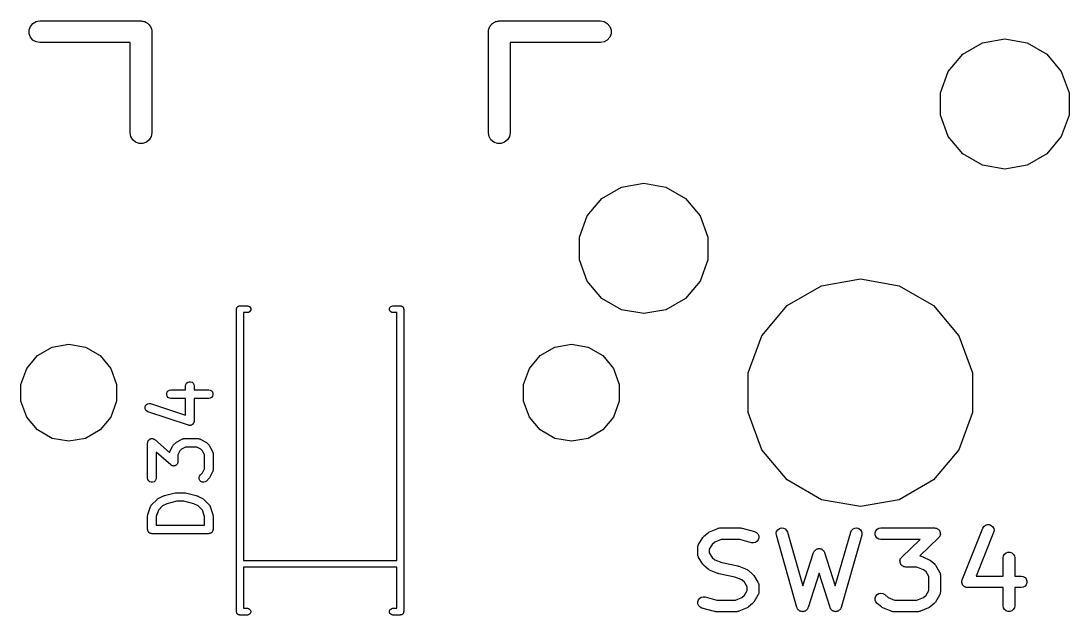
# Model space of a CAD drawing. Header units: millimetres. Extents: x 37 to 156, y -137 to -19.
# Drawn here: x 111.24 to 129.67, y -110.91 to -100.46 of the extents above; entities that cross this region are included whole.
import ezdxf

# ---------------------------------------------------------------- set-up
doc = ezdxf.new("R2010")
doc.units = ezdxf.units.MM
doc.layers.add('BLACK', color=7, linetype='Continuous')

# ---------------------------------------------------------------- blocks, each defined once
blk = doc.blocks.new('hhskb2-F.SilkS')
at = {"layer": 'BLACK'}
for p, q in [((111.384, -100.617), (111.407, -100.555)), ((111.384, -100.683), (111.384, -100.617)), ((111.407, -100.555), (111.45, -100.504)), ((111.45, -100.504), (111.507, -100.471)), ((111.507, -100.471), (111.572, -100.459)), ((111.572, -100.459), (113.35, -100.459)), ((113.35, -100.459), (113.366, -100.462)), ((113.366, -100.462), (113.383, -100.462)), ((113.383, -100.462), (113.399, -100.468)), ((113.399, -100.468), (113.415, -100.471)), ((113.415, -100.471), (113.43, -100.479)), ((113.43, -100.479), (113.445, -100.485)), ((113.445, -100.485), (113.458, -100.496)), ((113.458, -100.496), (113.472, -100.504)), ((113.472, -100.504), (113.483, -100.517)), ((113.483, -100.517), (113.496, -100.528)), ((113.496, -100.528), (113.504, -100.542)), ((113.504, -100.542), (113.515, -100.555)), ((113.515, -100.555), (113.521, -100.57)), ((113.521, -100.57), (113.529, -100.585)), ((113.529, -100.585), (113.532, -100.601)), ((113.532, -100.601), (113.538, -100.617)), ((113.538, -100.617), (113.538, -100.634)), ((119.462, -100.617), (119.468, -100.601)), ((119.462, -100.634), (119.462, -100.617)), ((119.468, -100.601), (119.471, -100.585)), ((119.471, -100.585), (119.479, -100.57)), ((119.479, -100.57), (119.485, -100.555)), ((119.485, -100.555), (119.496, -100.542)), ((119.496, -100.542), (119.504, -100.528)), ((119.504, -100.528), (119.517, -100.517)), ((119.517, -100.517), (119.528, -100.504)), ((119.528, -100.504), (119.542, -100.496)), ((119.542, -100.496), (119.555, -100.485)), ((119.555, -100.485), (119.57, -100.479)), ((119.57, -100.479), (119.585, -100.471)), ((119.585, -100.471), (119.601, -100.468)), ((119.601, -100.468), (119.617, -100.462)), ((119.617, -100.462), (119.634, -100.462)), ((119.634, -100.462), (119.65, -100.459)), ((119.65, -100.459), (121.428, -100.459)), ((121.428, -100.459), (121.493, -100.471)), ((121.493, -100.471), (121.55, -100.504)), ((121.55, -100.504), (121.593, -100.555)), ((121.593, -100.555), (121.616, -100.617)), ((121.616, -100.617), (121.616, -100.683)), ((111.407, -100.745), (111.384, -100.683)), ((111.45, -100.796), (111.407, -100.745)), ((111.507, -100.829), (111.45, -100.796)), ((113.538, -100.634), (113.54, -100.65)), ((113.54, -100.65), (113.54, -102.428)), ((119.459, -100.65), (119.462, -100.634)), ((119.459, -102.428), (119.459, -100.65)), ((121.55, -100.796), (121.493, -100.829)), ((121.593, -100.745), (121.55, -100.796)), ((121.616, -100.683), (121.593, -100.745)), ((128.148, -100.842), (128.54, -100.773)), ((128.54, -100.773), (128.932, -100.842)), ((111.572, -100.84), (111.507, -100.829)), ((113.159, -100.84), (111.572, -100.84)), ((113.159, -102.428), (113.159, -100.84)), ((121.428, -100.84), (119.84, -100.84)), ((119.84, -100.84), (119.84, -102.428)), ((121.493, -100.829), (121.428, -100.84)), ((127.802, -101.041), (128.148, -100.842)), ((128.932, -100.842), (129.278, -101.041)), ((127.546, -101.346), (127.802, -101.041)), ((129.278, -101.041), (129.534, -101.346)), ((127.41, -101.721), (127.546, -101.346)), ((129.534, -101.346), (129.67, -101.721)), ((127.41, -102.119), (127.41, -101.721)), ((129.67, -101.721), (129.67, -102.119)), ((127.546, -102.494), (127.41, -102.119)), ((129.67, -102.119), (129.534, -102.494)), ((113.171, -102.493), (113.159, -102.428)), ((113.54, -102.428), (113.529, -102.493)), ((119.471, -102.493), (119.459, -102.428)), ((119.84, -102.428), (119.829, -102.493)), ((113.204, -102.55), (113.171, -102.493)), ((113.255, -102.593), (113.204, -102.55)), ((113.317, -102.616), (113.255, -102.593)), ((113.383, -102.616), (113.317, -102.616)), ((113.445, -102.593), (113.383, -102.616)), ((113.496, -102.55), (113.445, -102.593)), ((113.529, -102.493), (113.496, -102.55)), ((119.504, -102.55), (119.471, -102.493)), ((119.555, -102.593), (119.504, -102.55)), ((119.617, -102.616), (119.555, -102.593)), ((119.683, -102.616), (119.617, -102.616)), ((119.745, -102.593), (119.683, -102.616)), ((119.796, -102.55), (119.745, -102.593)), ((119.829, -102.493), (119.796, -102.55)), ((127.802, -102.799), (127.546, -102.494)), ((129.534, -102.494), (129.278, -102.799)), ((128.148, -102.998), (127.802, -102.799)), ((129.278, -102.799), (128.932, -102.998)), ((128.54, -103.067), (128.148, -102.998)), ((128.932, -102.998), (128.54, -103.067)), ((121.452, -103.581), (121.798, -103.382)), ((121.798, -103.382), (122.19, -103.313)), ((122.19, -103.313), (122.582, -103.382)), ((122.582, -103.382), (122.928, -103.581)), ((121.196, -103.886), (121.452, -103.581)), ((122.928, -103.581), (123.184, -103.886)), ((121.06, -104.261), (121.196, -103.886)), ((123.184, -103.886), (123.32, -104.261)), ((121.06, -104.659), (121.06, -104.261)), ((123.32, -104.261), (123.32, -104.659)), ((121.196, -105.034), (121.06, -104.659)), ((123.32, -104.659), (123.184, -105.034)), ((121.452, -105.339), (121.196, -105.034)), ((123.184, -105.034), (122.928, -105.339)), ((125.315, -105.119), (126, -104.998)), ((126, -104.998), (126.685, -105.119)), ((124.713, -105.467), (125.315, -105.119)), ((126.685, -105.119), (127.287, -105.467)), ((121.798, -105.538), (121.452, -105.339)), ((122.928, -105.339), (122.582, -105.538)), ((115.03, -105.53), (115.031, -105.525)), ((115.03, -110.85), (115.03, -105.53)), ((115.031, -105.52), (115.033, -105.515)), ((115.031, -105.525), (115.031, -105.52)), ((115.033, -105.515), (115.034, -105.509)), ((115.034, -105.509), (115.036, -105.505)), ((115.036, -105.505), (115.038, -105.5)), ((115.038, -105.5), (115.041, -105.496)), ((115.041, -105.496), (115.044, -105.491)), ((115.044, -105.491), (115.048, -105.488)), ((115.048, -105.488), (115.051, -105.484)), ((115.051, -105.484), (115.056, -105.481)), ((115.056, -105.481), (115.06, -105.478)), ((115.06, -105.478), (115.065, -105.476)), ((115.065, -105.476), (115.069, -105.474)), ((115.069, -105.474), (115.075, -105.473)), ((115.075, -105.473), (115.08, -105.471)), ((115.08, -105.471), (115.085, -105.471)), ((115.085, -105.471), (115.09, -105.47)), ((115.09, -105.47), (115.22, -105.47)), ((115.22, -105.59), (115.15, -105.59)), ((115.15, -105.59), (115.15, -109.95)), ((115.22, -105.47), (115.241, -105.474)), ((115.241, -105.586), (115.22, -105.59)), ((115.241, -105.474), (115.259, -105.484)), ((115.259, -105.576), (115.241, -105.586)), ((115.259, -105.484), (115.272, -105.5)), ((115.272, -105.56), (115.259, -105.576)), ((115.272, -105.5), (115.279, -105.52)), ((115.279, -105.54), (115.272, -105.56)), ((115.279, -105.52), (115.279, -105.54)), ((117.721, -105.52), (117.728, -105.5)), ((117.721, -105.54), (117.721, -105.52)), ((117.728, -105.56), (117.721, -105.54)), ((117.728, -105.5), (117.741, -105.484)), ((117.741, -105.576), (117.728, -105.56)), ((117.741, -105.484), (117.759, -105.474)), ((117.759, -105.586), (117.741, -105.576)), ((117.759, -105.474), (117.78, -105.47)), ((117.78, -105.59), (117.759, -105.586)), ((117.78, -105.47), (117.91, -105.47)), ((117.85, -105.59), (117.78, -105.59)), ((117.85, -109.95), (117.85, -105.59)), ((117.91, -105.47), (117.915, -105.471)), ((117.915, -105.471), (117.92, -105.471)), ((117.92, -105.471), (117.925, -105.473)), ((117.925, -105.473), (117.931, -105.474)), ((117.931, -105.474), (117.935, -105.476)), ((117.935, -105.476), (117.94, -105.478)), ((117.94, -105.478), (117.944, -105.481)), ((117.944, -105.481), (117.949, -105.484)), ((117.949, -105.484), (117.952, -105.488)), ((117.952, -105.488), (117.956, -105.491)), ((117.956, -105.491), (117.959, -105.496)), ((117.959, -105.496), (117.962, -105.5)), ((117.962, -105.5), (117.964, -105.505)), ((117.964, -105.505), (117.966, -105.509)), ((117.966, -105.509), (117.967, -105.515)), ((117.967, -105.515), (117.969, -105.52)), ((117.969, -105.52), (117.969, -105.525)), ((117.969, -105.525), (117.97, -105.53)), ((117.97, -105.53), (117.97, -110.85)), ((122.19, -105.607), (121.798, -105.538)), ((122.582, -105.538), (122.19, -105.607)), ((124.267, -105.999), (124.713, -105.467)), ((127.287, -105.467), (127.733, -105.999)), ((111.788, -106.197), (112.08, -106.146)), ((112.08, -106.146), (112.372, -106.197)), ((120.628, -106.197), (120.92, -106.146)), ((120.92, -106.146), (121.212, -106.197)), ((124.029, -106.652), (124.267, -105.999)), ((127.733, -105.999), (127.971, -106.652)), ((111.34, -106.573), (111.531, -106.346)), ((111.531, -106.346), (111.788, -106.197)), ((112.372, -106.197), (112.629, -106.346)), ((112.629, -106.346), (112.82, -106.573)), ((120.18, -106.573), (120.371, -106.346)), ((120.371, -106.346), (120.628, -106.197)), ((121.212, -106.197), (121.469, -106.346)), ((121.469, -106.346), (121.66, -106.573)), ((111.239, -106.852), (111.34, -106.573)), ((112.82, -106.573), (112.921, -106.852)), ((120.079, -106.852), (120.18, -106.573)), ((121.66, -106.573), (121.761, -106.852)), ((124.029, -107.348), (124.029, -106.652)), ((127.971, -106.652), (127.971, -107.348)), ((111.239, -107.148), (111.239, -106.852)), ((112.921, -106.852), (112.921, -107.148)), ((114.134, -106.88), (114.139, -106.855)), ((114.134, -106.948), (114.134, -106.88)), ((114.139, -106.855), (114.152, -106.832)), ((114.152, -106.832), (114.172, -106.816)), ((114.172, -106.816), (114.196, -106.807)), ((114.196, -106.807), (114.222, -106.807)), ((114.222, -106.807), (114.247, -106.816)), ((114.247, -106.816), (114.267, -106.832)), ((114.267, -106.832), (114.28, -106.855)), ((114.28, -106.855), (114.284, -106.88)), ((114.284, -106.88), (114.284, -106.948)), ((120.079, -107.148), (120.079, -106.852)), ((121.761, -106.852), (121.761, -107.148)), ((113.802, -107.01), (113.811, -106.986)), ((113.802, -107.036), (113.802, -107.01)), ((113.811, -107.061), (113.802, -107.036)), ((113.811, -106.986), (113.828, -106.966)), ((113.828, -107.081), (113.811, -107.061)), ((113.828, -106.966), (113.85, -106.953)), ((113.85, -107.094), (113.828, -107.081)), ((113.85, -106.953), (113.876, -106.948)), ((113.876, -106.948), (114.134, -106.948)), ((114.284, -106.948), (114.542, -106.948)), ((114.542, -106.948), (114.568, -106.953)), ((114.568, -106.953), (114.591, -106.966)), ((114.591, -107.081), (114.568, -107.094)), ((114.591, -106.966), (114.607, -106.986)), ((114.607, -107.061), (114.591, -107.081)), ((114.607, -106.986), (114.616, -107.01)), ((114.616, -107.036), (114.607, -107.061)), ((114.616, -107.01), (114.616, -107.036)), ((111.34, -107.427), (111.239, -107.148)), ((112.921, -107.148), (112.82, -107.427)), ((113.421, -107.25), (113.429, -107.226)), ((113.421, -107.276), (113.421, -107.25)), ((113.429, -107.226), (113.445, -107.205)), ((113.445, -107.205), (113.467, -107.192)), ((113.467, -107.192), (113.493, -107.186)), ((113.493, -107.186), (113.518, -107.19)), ((113.518, -107.19), (114.134, -107.395)), ((113.876, -107.098), (113.85, -107.094)), ((114.134, -107.098), (113.876, -107.098)), ((114.134, -107.395), (114.134, -107.098)), ((114.542, -107.098), (114.284, -107.098)), ((114.284, -107.098), (114.284, -107.5)), ((114.568, -107.094), (114.542, -107.098)), ((120.18, -107.427), (120.079, -107.148)), ((121.761, -107.148), (121.66, -107.427)), ((111.531, -107.654), (111.34, -107.427)), ((112.82, -107.427), (112.629, -107.654)), ((113.431, -107.301), (113.421, -107.276)), ((113.448, -107.32), (113.431, -107.301)), ((113.471, -107.333), (113.448, -107.32)), ((114.185, -107.571), (113.471, -107.333)), ((120.371, -107.654), (120.18, -107.427)), ((121.66, -107.427), (121.469, -107.654)), ((124.267, -108.001), (124.029, -107.348)), ((127.971, -107.348), (127.733, -108.001)), ((114.191, -107.571), (114.185, -107.571)), ((114.196, -107.573), (114.191, -107.571)), ((114.204, -107.573), (114.196, -107.573)), ((114.211, -107.574), (114.204, -107.573)), ((114.217, -107.573), (114.211, -107.574)), ((114.222, -107.573), (114.217, -107.573)), ((114.229, -107.571), (114.222, -107.573)), ((114.237, -107.569), (114.229, -107.571)), ((114.241, -107.566), (114.237, -107.569)), ((114.247, -107.564), (114.241, -107.566)), ((114.252, -107.56), (114.247, -107.564)), ((114.259, -107.556), (114.252, -107.56)), ((114.262, -107.551), (114.259, -107.556)), ((114.267, -107.548), (114.262, -107.551)), ((114.27, -107.541), (114.267, -107.548)), ((114.275, -107.535), (114.27, -107.541)), ((114.277, -107.53), (114.275, -107.535)), ((114.28, -107.525), (114.277, -107.53)), ((114.281, -107.518), (114.28, -107.525)), ((114.283, -107.511), (114.281, -107.518)), ((114.284, -107.5), (114.283, -107.505)), ((114.283, -107.505), (114.283, -107.511)), ((111.788, -107.803), (111.531, -107.654)), ((112.08, -107.854), (111.788, -107.803)), ((112.372, -107.803), (112.08, -107.854)), ((112.629, -107.654), (112.372, -107.803)), ((113.495, -107.822), (113.5, -107.819)), ((113.5, -107.819), (113.505, -107.816)), ((113.505, -107.816), (113.512, -107.813)), ((113.512, -107.813), (113.518, -107.809)), ((113.518, -107.809), (113.524, -107.809)), ((113.524, -107.809), (113.529, -107.807)), ((113.529, -107.807), (113.537, -107.807)), ((113.537, -107.807), (113.544, -107.805)), ((113.544, -107.805), (113.55, -107.807)), ((113.55, -107.807), (113.555, -107.807)), ((113.555, -107.807), (113.562, -107.809)), ((113.562, -107.809), (113.569, -107.811)), ((113.569, -107.811), (113.574, -107.814)), ((113.574, -107.814), (113.58, -107.816)), ((113.58, -107.816), (113.585, -107.82)), ((113.585, -107.82), (113.592, -107.824)), ((113.985, -107.861), (114.08, -107.813)), ((114.08, -107.813), (114.084, -107.812)), ((114.084, -107.812), (114.088, -107.81)), ((114.088, -107.81), (114.097, -107.808)), ((114.097, -107.808), (114.105, -107.806)), ((114.105, -107.806), (114.11, -107.806)), ((114.11, -107.806), (114.114, -107.805)), ((114.114, -107.805), (114.352, -107.805)), ((114.352, -107.805), (114.356, -107.806)), ((114.356, -107.806), (114.36, -107.806)), ((114.36, -107.806), (114.369, -107.808)), ((114.369, -107.808), (114.378, -107.81)), ((114.378, -107.81), (114.381, -107.812)), ((114.381, -107.812), (114.385, -107.813)), ((114.385, -107.813), (114.481, -107.861)), ((120.628, -107.803), (120.371, -107.654)), ((120.92, -107.854), (120.628, -107.803)), ((121.212, -107.803), (120.92, -107.854)), ((121.469, -107.654), (121.212, -107.803)), ((113.467, -107.88), (113.469, -107.873)), ((113.467, -108.5), (113.467, -107.88)), ((113.469, -107.866), (113.471, -107.861)), ((113.469, -107.873), (113.469, -107.866)), ((113.471, -107.861), (113.472, -107.855)), ((113.472, -107.855), (113.476, -107.848)), ((113.476, -107.848), (113.478, -107.842)), ((113.478, -107.842), (113.482, -107.837)), ((113.482, -107.837), (113.485, -107.832)), ((113.485, -107.832), (113.491, -107.828)), ((113.491, -107.828), (113.495, -107.822)), ((113.592, -107.824), (113.852, -108.052)), ((113.856, -108.037), (113.904, -107.942)), ((113.904, -107.942), (113.911, -107.933)), ((113.911, -107.933), (113.918, -107.923)), ((113.918, -107.923), (113.966, -107.875)), ((113.966, -107.875), (113.975, -107.868)), ((113.975, -107.868), (113.985, -107.861)), ((114.063, -107.99), (114.033, -108.02)), ((114.132, -107.955), (114.063, -107.99)), ((114.334, -107.955), (114.132, -107.955)), ((114.403, -107.99), (114.334, -107.955)), ((114.433, -108.02), (114.403, -107.99)), ((114.481, -107.861), (114.49, -107.868)), ((114.49, -107.868), (114.5, -107.875)), ((114.5, -107.875), (114.548, -107.923)), ((114.548, -107.923), (114.555, -107.933)), ((114.555, -107.933), (114.562, -107.942)), ((114.562, -107.942), (114.609, -108.037)), ((124.713, -108.533), (124.267, -108.001)), ((127.733, -108.001), (127.287, -108.533)), ((113.874, -108.27), (113.617, -108.046)), ((113.617, -108.046), (113.617, -108.5)), ((113.852, -108.052), (113.853, -108.045)), ((113.853, -108.045), (113.855, -108.042)), ((113.855, -108.042), (113.856, -108.037)), ((114.033, -108.02), (113.998, -108.089)), ((113.998, -108.089), (113.998, -108.214)), ((114.467, -108.089), (114.433, -108.02)), ((114.467, -108.339), (114.467, -108.089)), ((114.609, -108.037), (114.611, -108.042)), ((114.611, -108.042), (114.613, -108.045)), ((114.613, -108.045), (114.614, -108.054)), ((114.614, -108.054), (114.617, -108.062)), ((114.617, -108.062), (114.617, -108.067)), ((114.617, -108.067), (114.617, -108.071)), ((114.617, -108.071), (114.617, -108.357)), ((113.88, -108.274), (113.874, -108.27)), ((113.886, -108.279), (113.88, -108.274)), ((113.891, -108.281), (113.886, -108.279)), ((113.896, -108.284), (113.891, -108.281)), ((113.903, -108.285), (113.896, -108.284)), ((113.91, -108.288), (113.903, -108.285)), ((113.916, -108.288), (113.91, -108.288)), ((113.922, -108.289), (113.916, -108.288)), ((113.929, -108.288), (113.922, -108.289)), ((113.936, -108.288), (113.929, -108.288)), ((113.942, -108.286), (113.936, -108.288)), ((113.948, -108.285), (113.942, -108.286)), ((113.954, -108.281), (113.948, -108.285)), ((113.961, -108.279), (113.954, -108.281)), ((113.965, -108.275), (113.961, -108.279)), ((113.97, -108.272), (113.965, -108.275)), ((113.975, -108.267), (113.97, -108.272)), ((113.981, -108.262), (113.975, -108.267)), ((113.984, -108.257), (113.981, -108.262)), ((113.987, -108.253), (113.984, -108.257)), ((113.99, -108.246), (113.987, -108.253)), ((113.994, -108.239), (113.99, -108.246)), ((113.995, -108.234), (113.994, -108.239)), ((113.997, -108.228), (113.995, -108.234)), ((113.998, -108.214), (113.997, -108.221)), ((113.997, -108.221), (113.997, -108.228)), ((114.433, -108.407), (114.467, -108.339)), ((114.614, -108.374), (114.613, -108.382)), ((114.617, -108.365), (114.614, -108.374)), ((114.617, -108.357), (114.617, -108.361)), ((114.617, -108.361), (114.617, -108.365)), ((113.472, -108.525), (113.467, -108.5)), ((113.485, -108.548), (113.472, -108.525)), ((113.505, -108.564), (113.485, -108.548)), ((113.6, -108.548), (113.58, -108.564)), ((113.613, -108.525), (113.6, -108.548)), ((113.617, -108.5), (113.613, -108.525)), ((114.372, -108.493), (114.379, -108.468)), ((114.375, -108.519), (114.372, -108.493)), ((114.386, -108.543), (114.375, -108.519)), ((114.379, -108.468), (114.394, -108.446)), ((114.404, -108.561), (114.386, -108.543)), ((114.394, -108.446), (114.433, -108.407)), ((114.5, -108.553), (114.479, -108.567)), ((114.548, -108.505), (114.5, -108.553)), ((114.555, -108.495), (114.548, -108.505)), ((114.562, -108.485), (114.555, -108.495)), ((114.609, -108.39), (114.562, -108.485)), ((114.611, -108.386), (114.609, -108.39)), ((114.613, -108.382), (114.611, -108.386)), ((125.315, -108.881), (124.713, -108.533)), ((127.287, -108.533), (126.685, -108.881)), ((113.529, -108.573), (113.505, -108.564)), ((113.555, -108.573), (113.529, -108.573)), ((113.58, -108.564), (113.555, -108.573)), ((114.428, -108.572), (114.404, -108.561)), ((114.454, -108.574), (114.428, -108.572)), ((114.479, -108.567), (114.454, -108.574)), ((113.537, -108.97), (113.632, -108.875)), ((113.632, -108.875), (113.642, -108.868)), ((113.642, -108.868), (113.652, -108.861)), ((113.652, -108.861), (113.747, -108.813)), ((113.747, -108.813), (113.755, -108.811)), ((113.755, -108.811), (113.762, -108.808)), ((113.762, -108.808), (113.953, -108.76)), ((113.98, -108.908), (113.807, -108.951)), ((113.953, -108.76), (113.962, -108.759)), ((113.962, -108.759), (113.971, -108.758)), ((113.971, -108.758), (114.114, -108.758)), ((114.105, -108.908), (113.98, -108.908)), ((114.278, -108.951), (114.105, -108.908)), ((114.114, -108.758), (114.123, -108.759)), ((114.123, -108.759), (114.132, -108.76)), ((114.132, -108.76), (114.322, -108.808)), ((114.322, -108.808), (114.33, -108.811)), ((114.33, -108.811), (114.338, -108.813)), ((114.338, -108.813), (114.433, -108.861)), ((114.433, -108.861), (114.443, -108.868)), ((114.443, -108.868), (114.453, -108.875)), ((114.453, -108.875), (114.548, -108.97)), ((126, -109.002), (125.315, -108.881)), ((126.685, -108.881), (126, -109.002)), ((113.471, -109.142), (113.519, -109)), ((113.519, -109), (113.521, -108.996)), ((113.521, -108.996), (113.522, -108.992)), ((113.522, -108.992), (113.527, -108.984)), ((113.527, -108.984), (113.531, -108.977)), ((113.531, -108.977), (113.534, -108.974)), ((113.534, -108.974), (113.537, -108.97)), ((113.656, -109.064), (113.617, -109.178)), ((113.73, -108.99), (113.656, -109.064)), ((113.807, -108.951), (113.73, -108.99)), ((114.355, -108.99), (114.278, -108.951)), ((114.429, -109.064), (114.355, -108.99)), ((114.467, -109.178), (114.429, -109.064)), ((114.548, -108.97), (114.55, -108.974)), ((114.55, -108.974), (114.554, -108.977)), ((114.554, -108.977), (114.558, -108.984)), ((114.558, -108.984), (114.563, -108.992)), ((114.563, -108.992), (114.564, -108.996)), ((114.564, -108.996), (114.566, -109)), ((114.566, -109), (114.614, -109.142)), ((113.467, -109.166), (113.469, -109.154)), ((113.467, -109.404), (113.467, -109.166)), ((113.469, -109.154), (113.471, -109.142)), ((113.617, -109.178), (113.617, -109.329)), ((114.467, -109.329), (114.467, -109.178)), ((114.614, -109.142), (114.615, -109.154)), ((114.615, -109.154), (114.617, -109.166)), ((114.617, -109.166), (114.617, -109.404)), ((113.469, -109.411), (113.467, -109.404)), ((113.469, -109.417), (113.469, -109.411)), ((113.471, -109.423), (113.469, -109.417)), ((113.472, -109.43), (113.471, -109.423)), ((113.475, -109.436), (113.472, -109.43)), ((113.477, -109.442), (113.475, -109.436)), ((113.482, -109.447), (113.477, -109.442)), ((113.485, -109.452), (113.482, -109.447)), ((113.49, -109.457), (113.485, -109.452)), ((113.494, -109.462), (113.49, -109.457)), ((113.5, -109.465), (113.494, -109.462)), ((113.505, -109.469), (113.5, -109.465)), ((113.511, -109.471), (113.505, -109.469)), ((113.517, -109.475), (113.511, -109.471)), ((113.523, -109.476), (113.517, -109.475)), ((113.529, -109.478), (113.523, -109.476)), ((113.536, -109.478), (113.529, -109.478)), ((113.542, -109.479), (113.536, -109.478)), ((114.542, -109.479), (113.542, -109.479)), ((113.617, -109.329), (114.467, -109.329)), ((114.549, -109.478), (114.542, -109.479)), ((114.555, -109.478), (114.549, -109.478)), ((114.562, -109.476), (114.555, -109.478)), ((114.568, -109.475), (114.562, -109.476)), ((114.574, -109.471), (114.568, -109.475)), ((114.58, -109.469), (114.574, -109.471)), ((114.585, -109.465), (114.58, -109.469)), ((114.591, -109.462), (114.585, -109.465)), ((114.595, -109.457), (114.591, -109.462)), ((114.6, -109.452), (114.595, -109.457)), ((114.603, -109.447), (114.6, -109.452)), ((114.607, -109.442), (114.603, -109.447)), ((114.61, -109.436), (114.607, -109.442)), ((114.613, -109.43), (114.61, -109.436)), ((114.614, -109.423), (114.613, -109.43)), ((114.616, -109.417), (114.614, -109.423)), ((114.617, -109.404), (114.616, -109.411)), ((114.616, -109.411), (114.616, -109.417)), ((123.25, -109.522), (123.322, -109.462)), ((123.322, -109.462), (123.336, -109.454)), ((123.336, -109.454), (123.348, -109.446)), ((123.348, -109.446), (123.493, -109.386)), ((123.493, -109.386), (123.496, -109.385)), ((123.496, -109.385), (123.498, -109.384)), ((123.498, -109.384), (123.513, -109.381)), ((123.513, -109.381), (123.528, -109.378)), ((123.528, -109.378), (123.53, -109.378)), ((123.53, -109.378), (123.533, -109.378)), ((123.533, -109.378), (123.895, -109.378)), ((123.895, -109.378), (123.909, -109.38)), ((123.909, -109.38), (123.923, -109.382)), ((123.923, -109.382), (124.14, -109.442)), ((124.14, -109.442), (124.172, -109.457)), ((124.172, -109.457), (124.197, -109.482)), ((124.52, -109.472), (124.528, -109.438)), ((124.523, -109.507), (124.52, -109.472)), ((124.528, -109.438), (124.548, -109.409)), ((124.548, -109.409), (124.577, -109.388)), ((124.577, -109.388), (124.611, -109.378)), ((124.611, -109.378), (124.646, -109.381)), ((124.646, -109.381), (124.678, -109.395)), ((124.678, -109.395), (124.703, -109.42)), ((124.703, -109.42), (124.719, -109.452)), ((124.719, -109.452), (124.99, -110.399)), ((125.559, -110.399), (125.83, -109.452)), ((125.83, -109.452), (125.845, -109.42)), ((125.845, -109.42), (125.871, -109.395)), ((125.871, -109.395), (125.903, -109.381)), ((125.903, -109.381), (125.938, -109.378)), ((125.938, -109.378), (125.972, -109.388)), ((125.972, -109.388), (126, -109.409)), ((126, -109.409), (126.02, -109.438)), ((126.02, -109.438), (126.029, -109.472)), ((126.029, -109.472), (126.025, -109.507)), ((126.263, -109.462), (126.275, -109.429)), ((126.263, -109.497), (126.263, -109.462)), ((126.275, -109.429), (126.298, -109.402)), ((126.298, -109.402), (126.328, -109.384)), ((126.328, -109.384), (126.363, -109.378)), ((126.363, -109.378), (127.306, -109.378)), ((127.306, -109.378), (127.321, -109.38)), ((127.321, -109.38), (127.335, -109.382)), ((127.335, -109.382), (127.338, -109.383)), ((127.338, -109.383), (127.341, -109.384)), ((127.341, -109.384), (127.354, -109.391)), ((127.354, -109.391), (127.367, -109.398)), ((127.367, -109.398), (127.369, -109.4)), ((127.369, -109.4), (127.372, -109.402)), ((127.372, -109.402), (127.381, -109.413)), ((127.381, -109.413), (127.391, -109.423)), ((127.391, -109.423), (127.392, -109.426)), ((127.392, -109.426), (127.394, -109.429)), ((127.394, -109.429), (127.399, -109.442)), ((127.399, -109.442), (127.405, -109.456)), ((127.405, -109.456), (127.405, -109.459)), ((127.405, -109.459), (127.406, -109.462)), ((127.406, -109.462), (127.406, -109.476)), ((127.406, -109.476), (127.407, -109.491)), ((127.793, -110.288), (128.155, -109.381)), ((128.344, -109.457), (128.037, -110.225)), ((128.155, -109.381), (128.174, -109.351)), ((128.174, -109.351), (128.202, -109.33)), ((128.202, -109.33), (128.235, -109.318)), ((128.235, -109.318), (128.27, -109.32)), ((128.27, -109.32), (128.303, -109.333)), ((128.303, -109.333), (128.33, -109.356)), ((128.33, -109.356), (128.346, -109.387)), ((128.351, -109.422), (128.344, -109.457)), ((128.346, -109.387), (128.351, -109.422)), ((123.155, -109.669), (123.228, -109.548)), ((123.228, -109.548), (123.239, -109.535)), ((123.239, -109.535), (123.25, -109.522)), ((123.441, -109.628), (123.393, -109.668)), ((123.553, -109.581), (123.441, -109.628)), ((123.882, -109.581), (123.553, -109.581)), ((124.086, -109.638), (123.882, -109.581)), ((124.121, -109.641), (124.086, -109.638)), ((124.155, -109.632), (124.121, -109.641)), ((124.184, -109.612), (124.155, -109.632)), ((124.205, -109.584), (124.184, -109.612)), ((124.197, -109.482), (124.212, -109.515)), ((124.214, -109.55), (124.205, -109.584)), ((124.212, -109.515), (124.214, -109.55)), ((124.886, -110.777), (124.523, -109.507)), ((126.025, -109.507), (125.662, -110.777)), ((126.275, -109.53), (126.263, -109.497)), ((126.298, -109.557), (126.275, -109.53)), ((126.328, -109.575), (126.298, -109.557)), ((126.363, -109.581), (126.328, -109.575)), ((127.052, -109.581), (126.363, -109.581)), ((126.728, -109.89), (127.052, -109.581)), ((127.376, -109.553), (127.047, -109.867)), ((127.385, -109.541), (127.376, -109.553)), ((127.394, -109.53), (127.385, -109.541)), ((127.395, -109.527), (127.394, -109.53)), ((127.397, -109.525), (127.395, -109.527)), ((127.401, -109.511), (127.397, -109.525)), ((127.406, -109.497), (127.401, -109.511)), ((127.407, -109.491), (127.406, -109.494)), ((127.406, -109.494), (127.406, -109.497)), ((123.141, -109.721), (123.142, -109.712)), ((123.141, -109.842), (123.141, -109.721)), ((123.142, -109.852), (123.141, -109.842)), ((123.142, -109.712), (123.143, -109.702)), ((123.143, -109.702), (123.145, -109.695)), ((123.145, -109.695), (123.147, -109.687)), ((123.147, -109.687), (123.152, -109.678)), ((123.152, -109.678), (123.155, -109.669)), ((123.393, -109.668), (123.344, -109.75)), ((123.344, -109.75), (123.344, -109.814)), ((123.344, -109.814), (123.393, -109.896)), ((124.99, -110.399), (125.178, -109.811)), ((125.178, -109.811), (125.179, -109.808)), ((125.179, -109.808), (125.18, -109.804)), ((125.18, -109.804), (125.188, -109.792)), ((125.188, -109.792), (125.194, -109.78)), ((125.194, -109.78), (125.197, -109.777)), ((125.197, -109.777), (125.199, -109.774)), ((125.199, -109.774), (125.21, -109.766)), ((125.21, -109.766), (125.22, -109.756)), ((125.22, -109.756), (125.224, -109.755)), ((125.224, -109.755), (125.227, -109.752)), ((125.227, -109.752), (125.24, -109.748)), ((125.24, -109.748), (125.253, -109.743)), ((125.253, -109.743), (125.257, -109.743)), ((125.257, -109.743), (125.261, -109.742)), ((125.261, -109.742), (125.274, -109.742)), ((125.274, -109.742), (125.288, -109.742)), ((125.288, -109.742), (125.292, -109.743)), ((125.292, -109.743), (125.296, -109.743)), ((125.296, -109.743), (125.309, -109.748)), ((125.309, -109.748), (125.322, -109.752)), ((125.322, -109.752), (125.325, -109.755)), ((125.325, -109.755), (125.329, -109.756)), ((125.329, -109.756), (125.339, -109.766)), ((125.339, -109.766), (125.349, -109.774)), ((125.349, -109.774), (125.352, -109.777)), ((125.352, -109.777), (125.355, -109.78)), ((125.355, -109.78), (125.361, -109.792)), ((125.361, -109.792), (125.368, -109.804)), ((125.368, -109.804), (125.369, -109.808)), ((125.369, -109.808), (125.371, -109.811)), ((125.371, -109.811), (125.559, -110.399)), ((128.517, -109.868), (128.535, -109.838)), ((128.535, -109.838), (128.562, -109.815)), ((128.562, -109.815), (128.595, -109.803)), ((128.595, -109.803), (128.63, -109.803)), ((128.63, -109.803), (128.663, -109.815)), ((128.663, -109.815), (128.69, -109.838)), ((128.69, -109.838), (128.708, -109.868)), ((115.15, -109.95), (117.85, -109.95)), ((123.143, -109.862), (123.142, -109.852)), ((123.145, -109.869), (123.143, -109.862)), ((123.147, -109.877), (123.145, -109.869)), ((123.152, -109.886), (123.147, -109.877)), ((123.155, -109.895), (123.152, -109.886)), ((123.228, -110.016), (123.155, -109.895)), ((123.239, -110.028), (123.228, -110.016)), ((123.25, -110.041), (123.239, -110.028)), ((123.393, -109.896), (123.441, -109.936)), ((123.441, -109.936), (123.563, -109.987)), ((123.563, -109.987), (123.844, -110.045)), ((126.697, -109.952), (126.698, -109.949)), ((126.698, -109.966), (126.697, -109.952)), ((126.698, -109.946), (126.703, -109.932)), ((126.698, -109.949), (126.698, -109.946)), ((126.698, -109.981), (126.698, -109.966)), ((126.699, -109.984), (126.698, -109.981)), ((126.7, -109.987), (126.699, -109.984)), ((126.705, -110.001), (126.7, -109.987)), ((126.703, -109.932), (126.707, -109.918)), ((126.71, -110.014), (126.705, -110.001)), ((126.707, -109.918), (126.709, -109.916)), ((126.709, -109.916), (126.71, -109.913)), ((126.71, -109.913), (126.72, -109.901)), ((126.712, -110.017), (126.71, -110.014)), ((126.714, -110.02), (126.712, -110.017)), ((126.724, -110.03), (126.714, -110.02)), ((126.72, -109.901), (126.728, -109.89)), ((126.733, -110.041), (126.724, -110.03)), ((127.047, -109.867), (127.051, -109.868)), ((127.051, -109.868), (127.053, -109.869)), ((127.053, -109.869), (127.055, -109.87)), ((127.055, -109.87), (127.2, -109.93)), ((127.2, -109.93), (127.213, -109.938)), ((127.213, -109.938), (127.226, -109.946)), ((127.226, -109.946), (127.299, -110.006)), ((127.299, -110.006), (127.31, -110.019)), ((127.31, -110.019), (127.321, -110.032)), ((127.321, -110.032), (127.393, -110.153)), ((128.511, -109.903), (128.517, -109.868)), ((128.511, -110.225), (128.511, -109.903)), ((128.708, -109.868), (128.714, -109.903)), ((128.714, -109.903), (128.714, -110.225)), ((117.85, -110.07), (115.15, -110.07)), ((115.15, -110.07), (115.15, -110.79)), ((117.85, -110.79), (117.85, -110.07)), ((123.322, -110.102), (123.25, -110.041)), ((123.336, -110.109), (123.322, -110.102)), ((123.348, -110.118), (123.336, -110.109)), ((123.493, -110.178), (123.348, -110.118)), ((123.503, -110.18), (123.493, -110.178)), ((123.512, -110.184), (123.503, -110.18)), ((123.793, -110.242), (123.512, -110.184)), ((123.844, -110.045), (123.853, -110.049)), ((123.853, -110.049), (123.862, -110.051)), ((123.862, -110.051), (124.007, -110.111)), ((124.007, -110.111), (124.02, -110.12)), ((124.02, -110.12), (124.033, -110.127)), ((124.033, -110.127), (124.106, -110.188)), ((124.106, -110.188), (124.117, -110.201)), ((124.117, -110.201), (124.128, -110.213)), ((124.128, -110.213), (124.2, -110.334)), ((125.274, -110.176), (125.081, -110.78)), ((125.468, -110.78), (125.274, -110.176)), ((126.736, -110.043), (126.733, -110.041)), ((126.738, -110.045), (126.736, -110.043)), ((126.751, -110.052), (126.738, -110.045)), ((126.764, -110.059), (126.751, -110.052)), ((126.767, -110.059), (126.764, -110.059)), ((126.77, -110.061), (126.767, -110.059)), ((126.784, -110.062), (126.77, -110.061)), ((126.798, -110.065), (126.784, -110.062)), ((126.996, -110.065), (126.798, -110.065)), ((127.108, -110.112), (126.996, -110.065)), ((127.155, -110.151), (127.108, -110.112)), ((127.205, -110.233), (127.155, -110.151)), ((127.393, -110.153), (127.397, -110.162)), ((127.397, -110.162), (127.402, -110.17)), ((127.402, -110.17), (127.403, -110.178)), ((127.403, -110.178), (127.406, -110.186)), ((127.406, -110.186), (127.406, -110.196)), ((127.406, -110.196), (127.408, -110.205)), ((127.408, -110.205), (127.408, -110.508)), ((123.915, -110.293), (123.793, -110.242)), ((123.962, -110.333), (123.915, -110.293)), ((124.012, -110.415), (123.962, -110.333)), ((124.2, -110.334), (124.204, -110.343)), ((124.204, -110.343), (124.209, -110.352)), ((124.209, -110.352), (124.21, -110.36)), ((124.21, -110.36), (124.213, -110.367)), ((124.213, -110.367), (124.213, -110.377)), ((124.213, -110.377), (124.215, -110.387)), ((124.215, -110.387), (124.215, -110.508)), ((127.205, -110.479), (127.205, -110.233)), ((127.785, -110.323), (127.787, -110.316)), ((127.787, -110.333), (127.785, -110.323)), ((127.787, -110.309), (127.79, -110.299)), ((127.787, -110.316), (127.787, -110.309)), ((127.787, -110.344), (127.787, -110.333)), ((127.789, -110.351), (127.787, -110.344)), ((127.79, -110.358), (127.789, -110.351)), ((127.79, -110.299), (127.793, -110.288)), ((127.795, -110.367), (127.79, -110.358)), ((127.799, -110.377), (127.795, -110.367)), ((127.804, -110.383), (127.799, -110.377)), ((127.807, -110.389), (127.804, -110.383)), ((127.815, -110.396), (127.807, -110.389)), ((127.822, -110.404), (127.815, -110.396)), ((128.037, -110.225), (128.511, -110.225)), ((128.714, -110.225), (128.83, -110.225)), ((128.83, -110.225), (128.865, -110.231)), ((128.865, -110.231), (128.896, -110.248)), ((128.896, -110.248), (128.918, -110.275)), ((128.918, -110.377), (128.896, -110.404)), ((128.918, -110.275), (128.93, -110.309)), ((128.93, -110.344), (128.918, -110.377)), ((128.93, -110.309), (128.93, -110.344)), ((123.915, -110.601), (123.962, -110.562)), ((123.962, -110.562), (124.012, -110.479)), ((124.012, -110.479), (124.012, -110.415)), ((124.2, -110.56), (124.128, -110.681)), ((124.204, -110.551), (124.2, -110.56)), ((124.209, -110.542), (124.204, -110.551)), ((124.21, -110.534), (124.209, -110.542)), ((124.213, -110.527), (124.21, -110.534)), ((124.215, -110.508), (124.213, -110.517)), ((124.213, -110.517), (124.213, -110.527)), ((126.263, -110.611), (126.275, -110.578)), ((126.275, -110.578), (126.297, -110.551)), ((126.297, -110.551), (126.328, -110.533)), ((126.328, -110.533), (126.363, -110.527)), ((126.363, -110.527), (126.397, -110.533)), ((126.397, -110.533), (126.428, -110.551)), ((126.428, -110.551), (126.489, -110.601)), ((127.108, -110.601), (127.155, -110.562)), ((127.155, -110.562), (127.205, -110.479)), ((127.393, -110.56), (127.321, -110.681)), ((127.397, -110.551), (127.393, -110.56)), ((127.402, -110.542), (127.397, -110.551)), ((127.403, -110.534), (127.402, -110.542)), ((127.406, -110.527), (127.403, -110.534)), ((127.408, -110.508), (127.406, -110.517)), ((127.406, -110.517), (127.406, -110.527)), ((127.828, -110.408), (127.822, -110.404)), ((127.833, -110.413), (127.828, -110.408)), ((127.843, -110.416), (127.833, -110.413)), ((127.852, -110.422), (127.843, -110.416)), ((127.859, -110.423), (127.852, -110.422)), ((127.866, -110.426), (127.859, -110.423)), ((127.877, -110.426), (127.866, -110.426)), ((127.887, -110.428), (127.877, -110.426)), ((128.511, -110.428), (127.887, -110.428)), ((128.511, -110.75), (128.511, -110.428)), ((128.83, -110.428), (128.714, -110.428)), ((128.714, -110.428), (128.714, -110.75)), ((128.865, -110.422), (128.83, -110.428)), ((128.896, -110.404), (128.865, -110.422)), ((123.141, -110.679), (123.151, -110.645)), ((123.144, -110.714), (123.141, -110.679)), ((123.159, -110.747), (123.144, -110.714)), ((123.151, -110.645), (123.171, -110.617)), ((123.183, -110.772), (123.159, -110.747)), ((123.171, -110.617), (123.2, -110.597)), ((123.2, -110.597), (123.234, -110.588)), ((123.234, -110.588), (123.269, -110.591)), ((123.269, -110.591), (123.474, -110.648)), ((123.474, -110.648), (123.803, -110.648)), ((123.803, -110.648), (123.915, -110.601)), ((124.033, -110.767), (124.02, -110.775)), ((124.106, -110.707), (124.033, -110.767)), ((124.117, -110.694), (124.106, -110.707)), ((124.128, -110.681), (124.117, -110.694)), ((126.263, -110.647), (126.263, -110.611)), ((126.275, -110.68), (126.263, -110.647)), ((126.298, -110.707), (126.275, -110.68)), ((126.37, -110.767), (126.298, -110.707)), ((126.384, -110.775), (126.37, -110.767)), ((126.489, -110.601), (126.601, -110.648)), ((126.601, -110.648), (126.996, -110.648)), ((126.996, -110.648), (127.108, -110.601)), ((127.226, -110.767), (127.213, -110.775)), ((127.299, -110.707), (127.226, -110.767)), ((127.31, -110.694), (127.299, -110.707)), ((127.321, -110.681), (127.31, -110.694)), ((128.517, -110.784), (128.511, -110.75)), ((128.714, -110.75), (128.708, -110.784)), ((115.031, -110.855), (115.03, -110.85)), ((115.031, -110.86), (115.031, -110.855)), ((115.033, -110.865), (115.031, -110.86)), ((115.034, -110.871), (115.033, -110.865)), ((115.036, -110.875), (115.034, -110.871)), ((115.038, -110.88), (115.036, -110.875)), ((115.041, -110.884), (115.038, -110.88)), ((115.044, -110.889), (115.041, -110.884)), ((115.048, -110.892), (115.044, -110.889)), ((115.051, -110.896), (115.048, -110.892)), ((115.056, -110.899), (115.051, -110.896)), ((115.06, -110.902), (115.056, -110.899)), ((115.065, -110.904), (115.06, -110.902)), ((115.069, -110.906), (115.065, -110.904)), ((115.075, -110.907), (115.069, -110.906)), ((115.08, -110.909), (115.075, -110.907)), ((115.085, -110.909), (115.08, -110.909)), ((115.09, -110.91), (115.085, -110.909)), ((115.22, -110.91), (115.09, -110.91)), ((115.15, -110.79), (115.22, -110.79)), ((115.22, -110.79), (115.241, -110.794)), ((115.241, -110.906), (115.22, -110.91)), ((115.241, -110.794), (115.259, -110.804)), ((115.259, -110.896), (115.241, -110.906)), ((115.259, -110.804), (115.272, -110.82)), ((115.272, -110.88), (115.259, -110.896)), ((115.272, -110.82), (115.279, -110.84)), ((115.279, -110.86), (115.272, -110.88)), ((115.279, -110.84), (115.279, -110.86)), ((117.721, -110.84), (117.728, -110.82)), ((117.721, -110.86), (117.721, -110.84)), ((117.728, -110.88), (117.721, -110.86)), ((117.728, -110.82), (117.741, -110.804)), ((117.741, -110.896), (117.728, -110.88)), ((117.741, -110.804), (117.759, -110.794)), ((117.759, -110.906), (117.741, -110.896)), ((117.759, -110.794), (117.78, -110.79)), ((117.78, -110.91), (117.759, -110.906)), ((117.78, -110.79), (117.85, -110.79)), ((117.91, -110.91), (117.78, -110.91)), ((117.915, -110.909), (117.91, -110.91)), ((117.92, -110.909), (117.915, -110.909)), ((117.925, -110.907), (117.92, -110.909)), ((117.931, -110.906), (117.925, -110.907)), ((117.935, -110.904), (117.931, -110.906)), ((117.94, -110.902), (117.935, -110.904)), ((117.944, -110.899), (117.94, -110.902)), ((117.949, -110.896), (117.944, -110.899)), ((117.952, -110.892), (117.949, -110.896)), ((117.956, -110.889), (117.952, -110.892)), ((117.959, -110.884), (117.956, -110.889)), ((117.962, -110.88), (117.959, -110.884)), ((117.964, -110.875), (117.962, -110.88)), ((117.966, -110.871), (117.964, -110.875)), ((117.967, -110.865), (117.966, -110.871)), ((117.969, -110.86), (117.967, -110.865)), ((117.97, -110.85), (117.969, -110.855)), ((117.969, -110.855), (117.969, -110.86)), ((123.215, -110.787), (123.183, -110.772)), ((123.433, -110.847), (123.215, -110.787)), ((123.446, -110.849), (123.433, -110.847)), ((123.46, -110.851), (123.446, -110.849)), ((123.823, -110.851), (123.46, -110.851)), ((123.825, -110.851), (123.823, -110.851)), ((123.828, -110.851), (123.825, -110.851)), ((123.842, -110.848), (123.828, -110.851)), ((123.858, -110.845), (123.842, -110.848)), ((123.86, -110.844), (123.858, -110.845)), ((123.862, -110.843), (123.86, -110.844)), ((124.007, -110.783), (123.862, -110.843)), ((124.02, -110.775), (124.007, -110.783)), ((124.889, -110.783), (124.886, -110.777)), ((124.89, -110.788), (124.889, -110.783)), ((124.896, -110.798), (124.89, -110.788)), ((124.902, -110.809), (124.896, -110.798)), ((124.906, -110.813), (124.902, -110.809)), ((124.909, -110.818), (124.906, -110.813)), ((124.918, -110.825), (124.909, -110.818)), ((124.927, -110.834), (124.918, -110.825)), ((124.932, -110.836), (124.927, -110.834)), ((124.937, -110.839), (124.932, -110.836)), ((124.948, -110.843), (124.937, -110.839)), ((124.959, -110.848), (124.948, -110.843)), ((124.965, -110.848), (124.959, -110.848)), ((124.97, -110.85), (124.965, -110.848)), ((124.982, -110.85), (124.97, -110.85)), ((124.995, -110.851), (124.982, -110.85)), ((125, -110.849), (124.995, -110.851)), ((125.006, -110.849), (125, -110.849)), ((125.017, -110.844), (125.006, -110.849)), ((125.028, -110.841), (125.017, -110.844)), ((125.033, -110.838), (125.028, -110.841)), ((125.038, -110.835), (125.033, -110.838)), ((125.047, -110.827), (125.038, -110.835)), ((125.057, -110.82), (125.047, -110.827)), ((125.06, -110.816), (125.057, -110.82)), ((125.064, -110.812), (125.06, -110.816)), ((125.07, -110.801), (125.064, -110.812)), ((125.077, -110.791), (125.07, -110.801)), ((125.078, -110.785), (125.077, -110.791)), ((125.081, -110.78), (125.078, -110.785)), ((125.47, -110.785), (125.468, -110.78)), ((125.472, -110.791), (125.47, -110.785)), ((125.479, -110.801), (125.472, -110.791)), ((125.484, -110.812), (125.479, -110.801)), ((125.488, -110.816), (125.484, -110.812)), ((125.492, -110.82), (125.488, -110.816)), ((125.501, -110.827), (125.492, -110.82)), ((125.51, -110.835), (125.501, -110.827)), ((125.516, -110.838), (125.51, -110.835)), ((125.52, -110.841), (125.516, -110.838)), ((125.532, -110.844), (125.52, -110.841)), ((125.543, -110.849), (125.532, -110.844)), ((125.549, -110.849), (125.543, -110.849)), ((125.554, -110.851), (125.549, -110.849)), ((125.566, -110.85), (125.554, -110.851)), ((125.578, -110.85), (125.566, -110.85)), ((125.584, -110.848), (125.578, -110.85)), ((125.589, -110.848), (125.584, -110.848)), ((125.6, -110.843), (125.589, -110.848)), ((125.612, -110.839), (125.6, -110.843)), ((125.616, -110.836), (125.612, -110.839)), ((125.621, -110.834), (125.616, -110.836)), ((125.63, -110.825), (125.621, -110.834)), ((125.64, -110.818), (125.63, -110.825)), ((125.643, -110.813), (125.64, -110.818)), ((125.647, -110.809), (125.643, -110.813)), ((125.652, -110.798), (125.647, -110.809)), ((125.659, -110.788), (125.652, -110.798)), ((125.66, -110.783), (125.659, -110.788)), ((125.662, -110.777), (125.66, -110.783)), ((126.396, -110.783), (126.384, -110.775)), ((126.541, -110.843), (126.396, -110.783)), ((126.544, -110.844), (126.541, -110.843)), ((126.546, -110.845), (126.544, -110.844)), ((126.561, -110.848), (126.546, -110.845)), ((126.576, -110.851), (126.561, -110.848)), ((126.578, -110.851), (126.576, -110.851)), ((126.581, -110.851), (126.578, -110.851)), ((127.016, -110.851), (126.581, -110.851)), ((127.018, -110.851), (127.016, -110.851)), ((127.021, -110.851), (127.018, -110.851)), ((127.036, -110.848), (127.021, -110.851)), ((127.051, -110.845), (127.036, -110.848)), ((127.053, -110.844), (127.051, -110.845)), ((127.055, -110.843), (127.053, -110.844)), ((127.2, -110.783), (127.055, -110.843)), ((127.213, -110.775), (127.2, -110.783)), ((128.535, -110.815), (128.517, -110.784)), ((128.562, -110.838), (128.535, -110.815)), ((128.595, -110.85), (128.562, -110.838)), ((128.63, -110.85), (128.595, -110.85)), ((128.663, -110.838), (128.63, -110.85)), ((128.69, -110.815), (128.663, -110.838)), ((128.708, -110.784), (128.69, -110.815))]:
    blk.add_line(p, q, dxfattribs=at)

msp = doc.modelspace()

# ---------------------------------------------------------------- block references
msp.add_blockref('hhskb2-F.SilkS', (0, 0))

doc.saveas('drawing.dxf')
